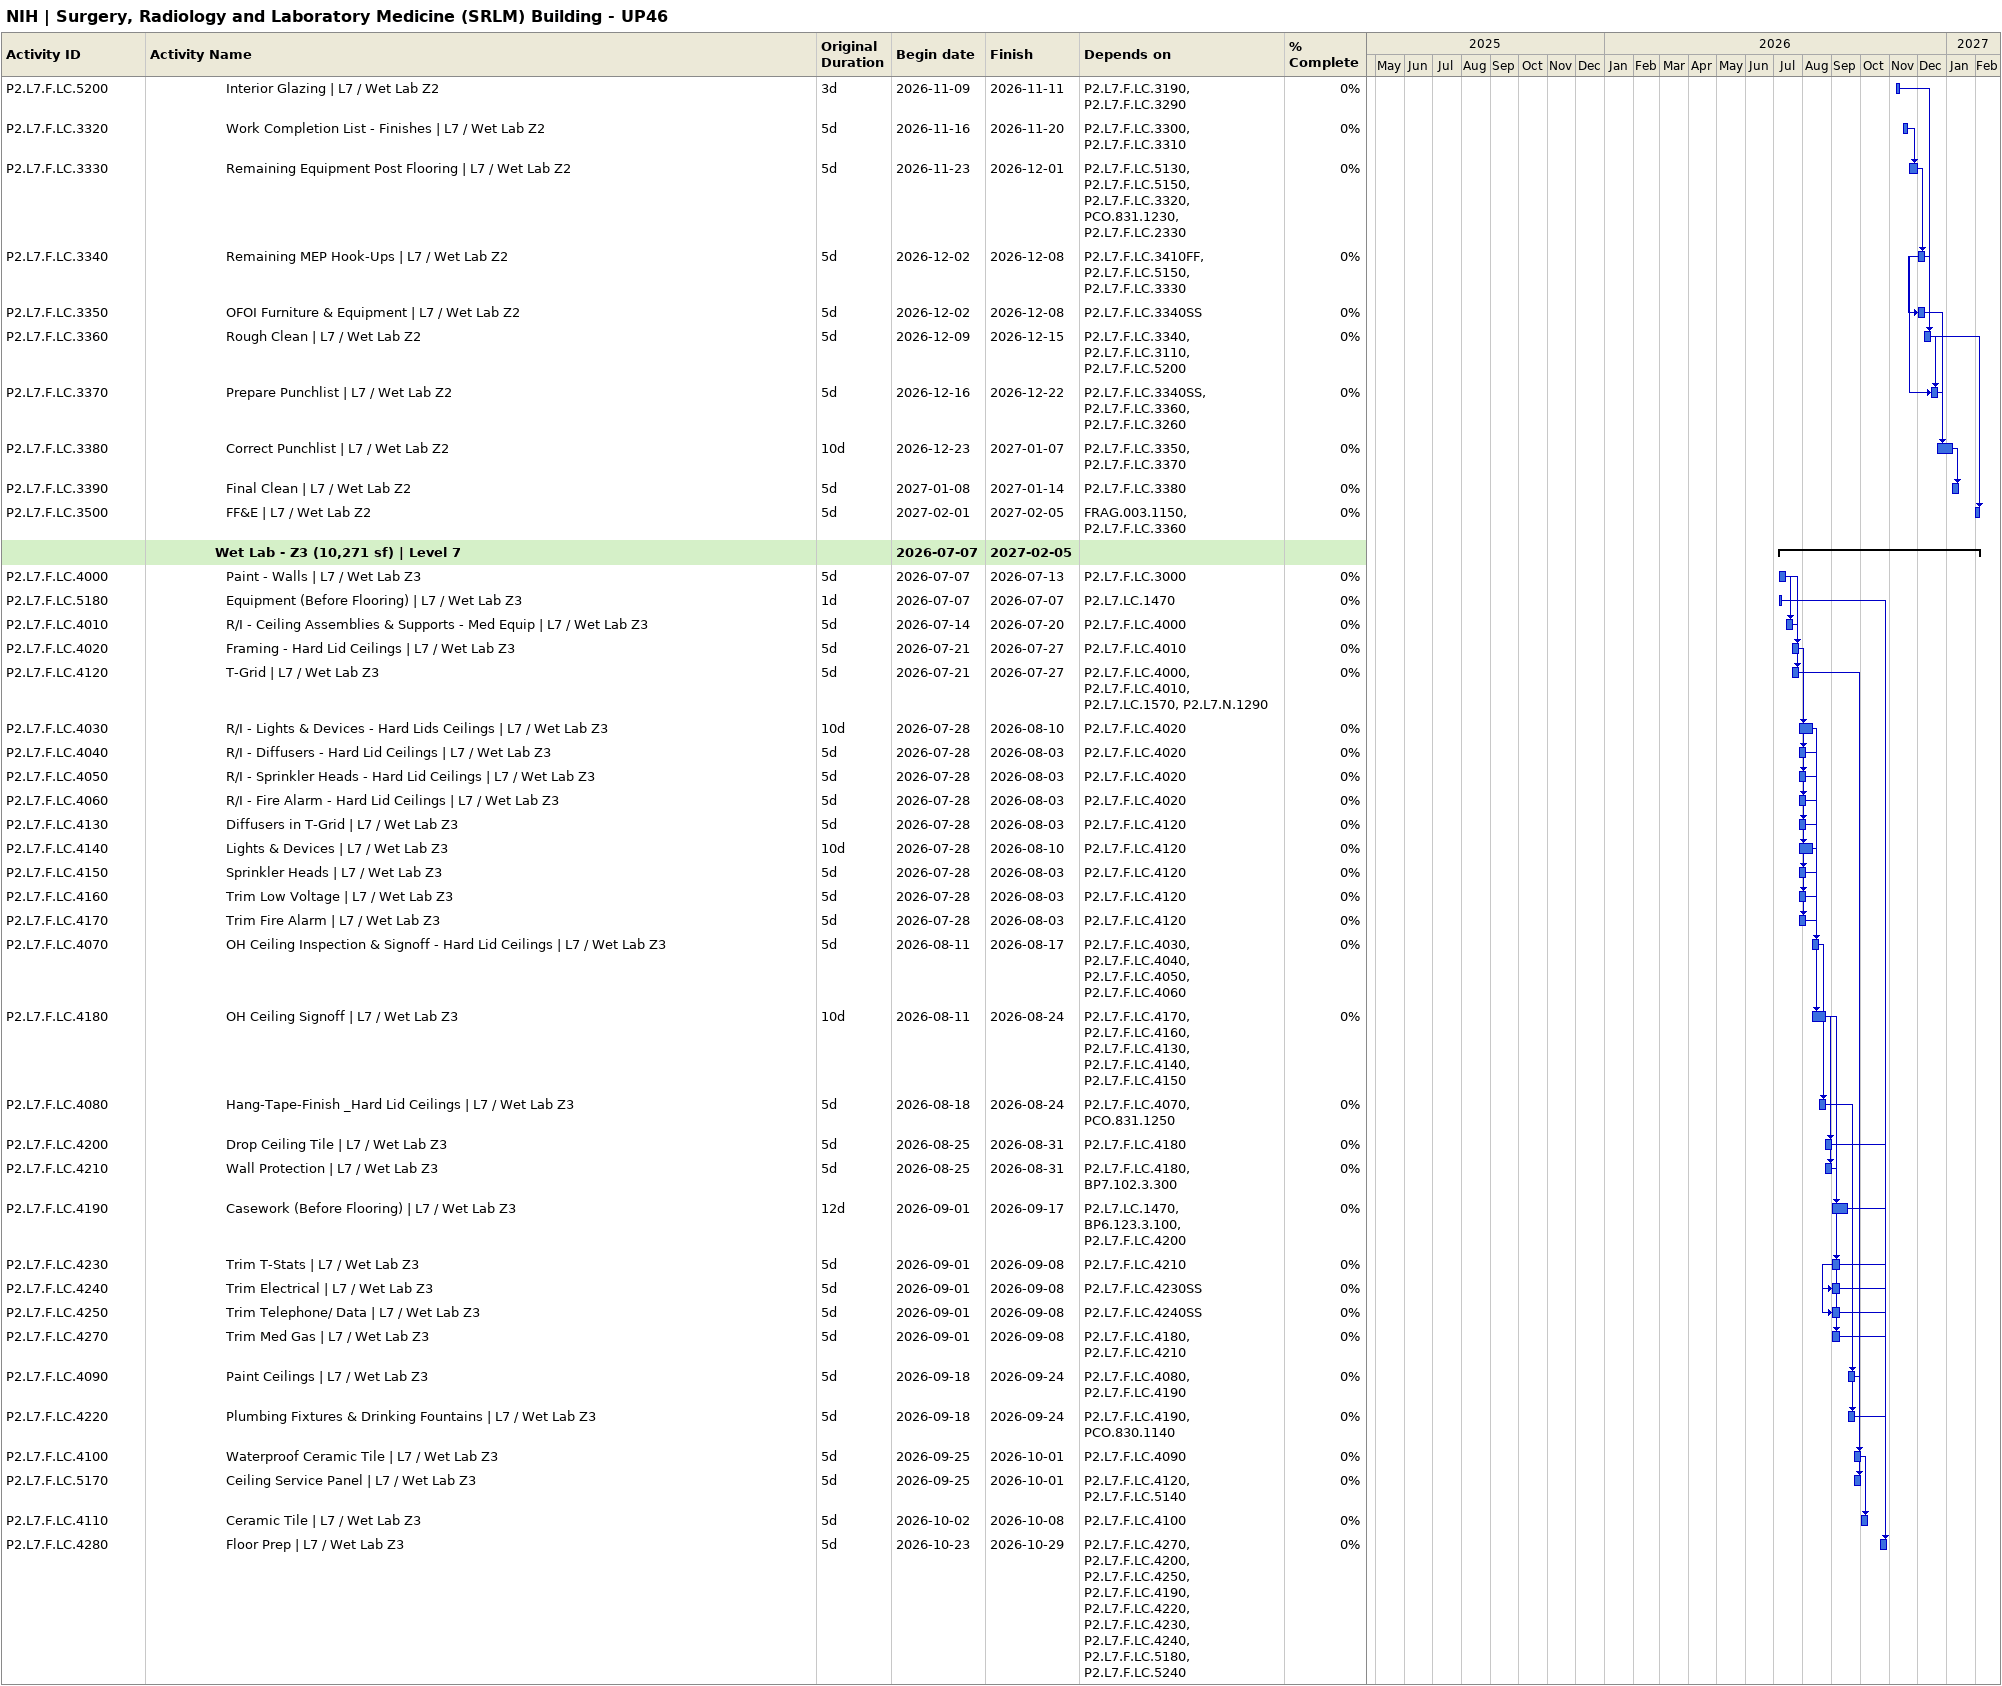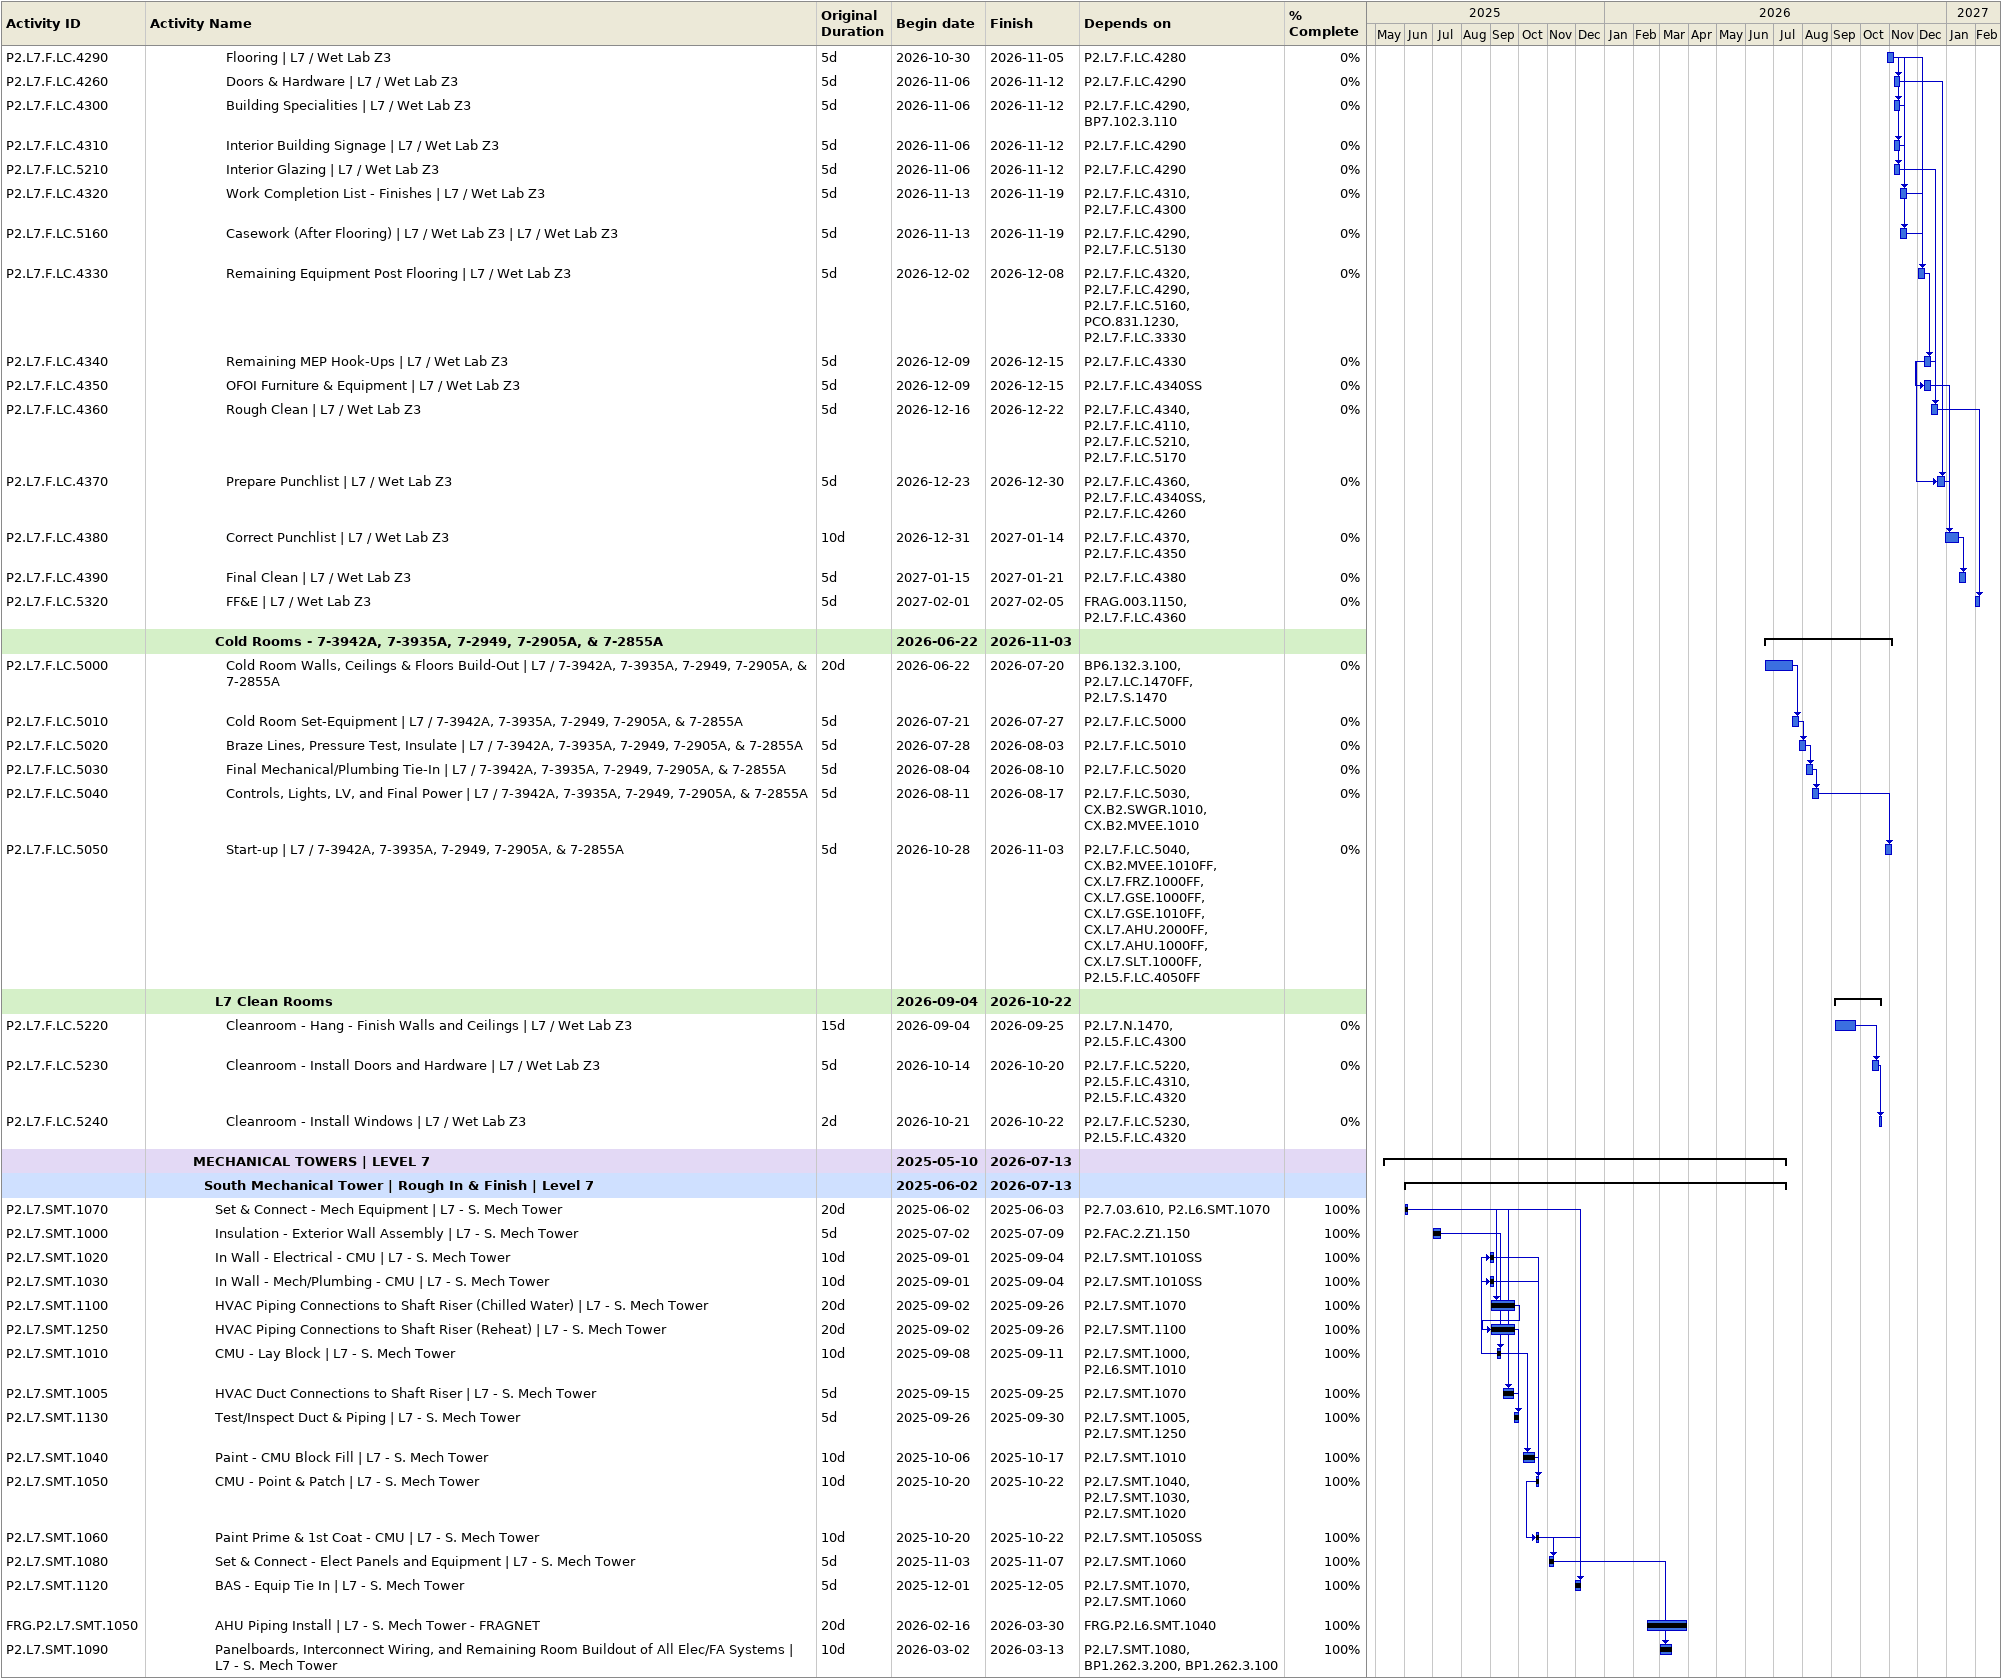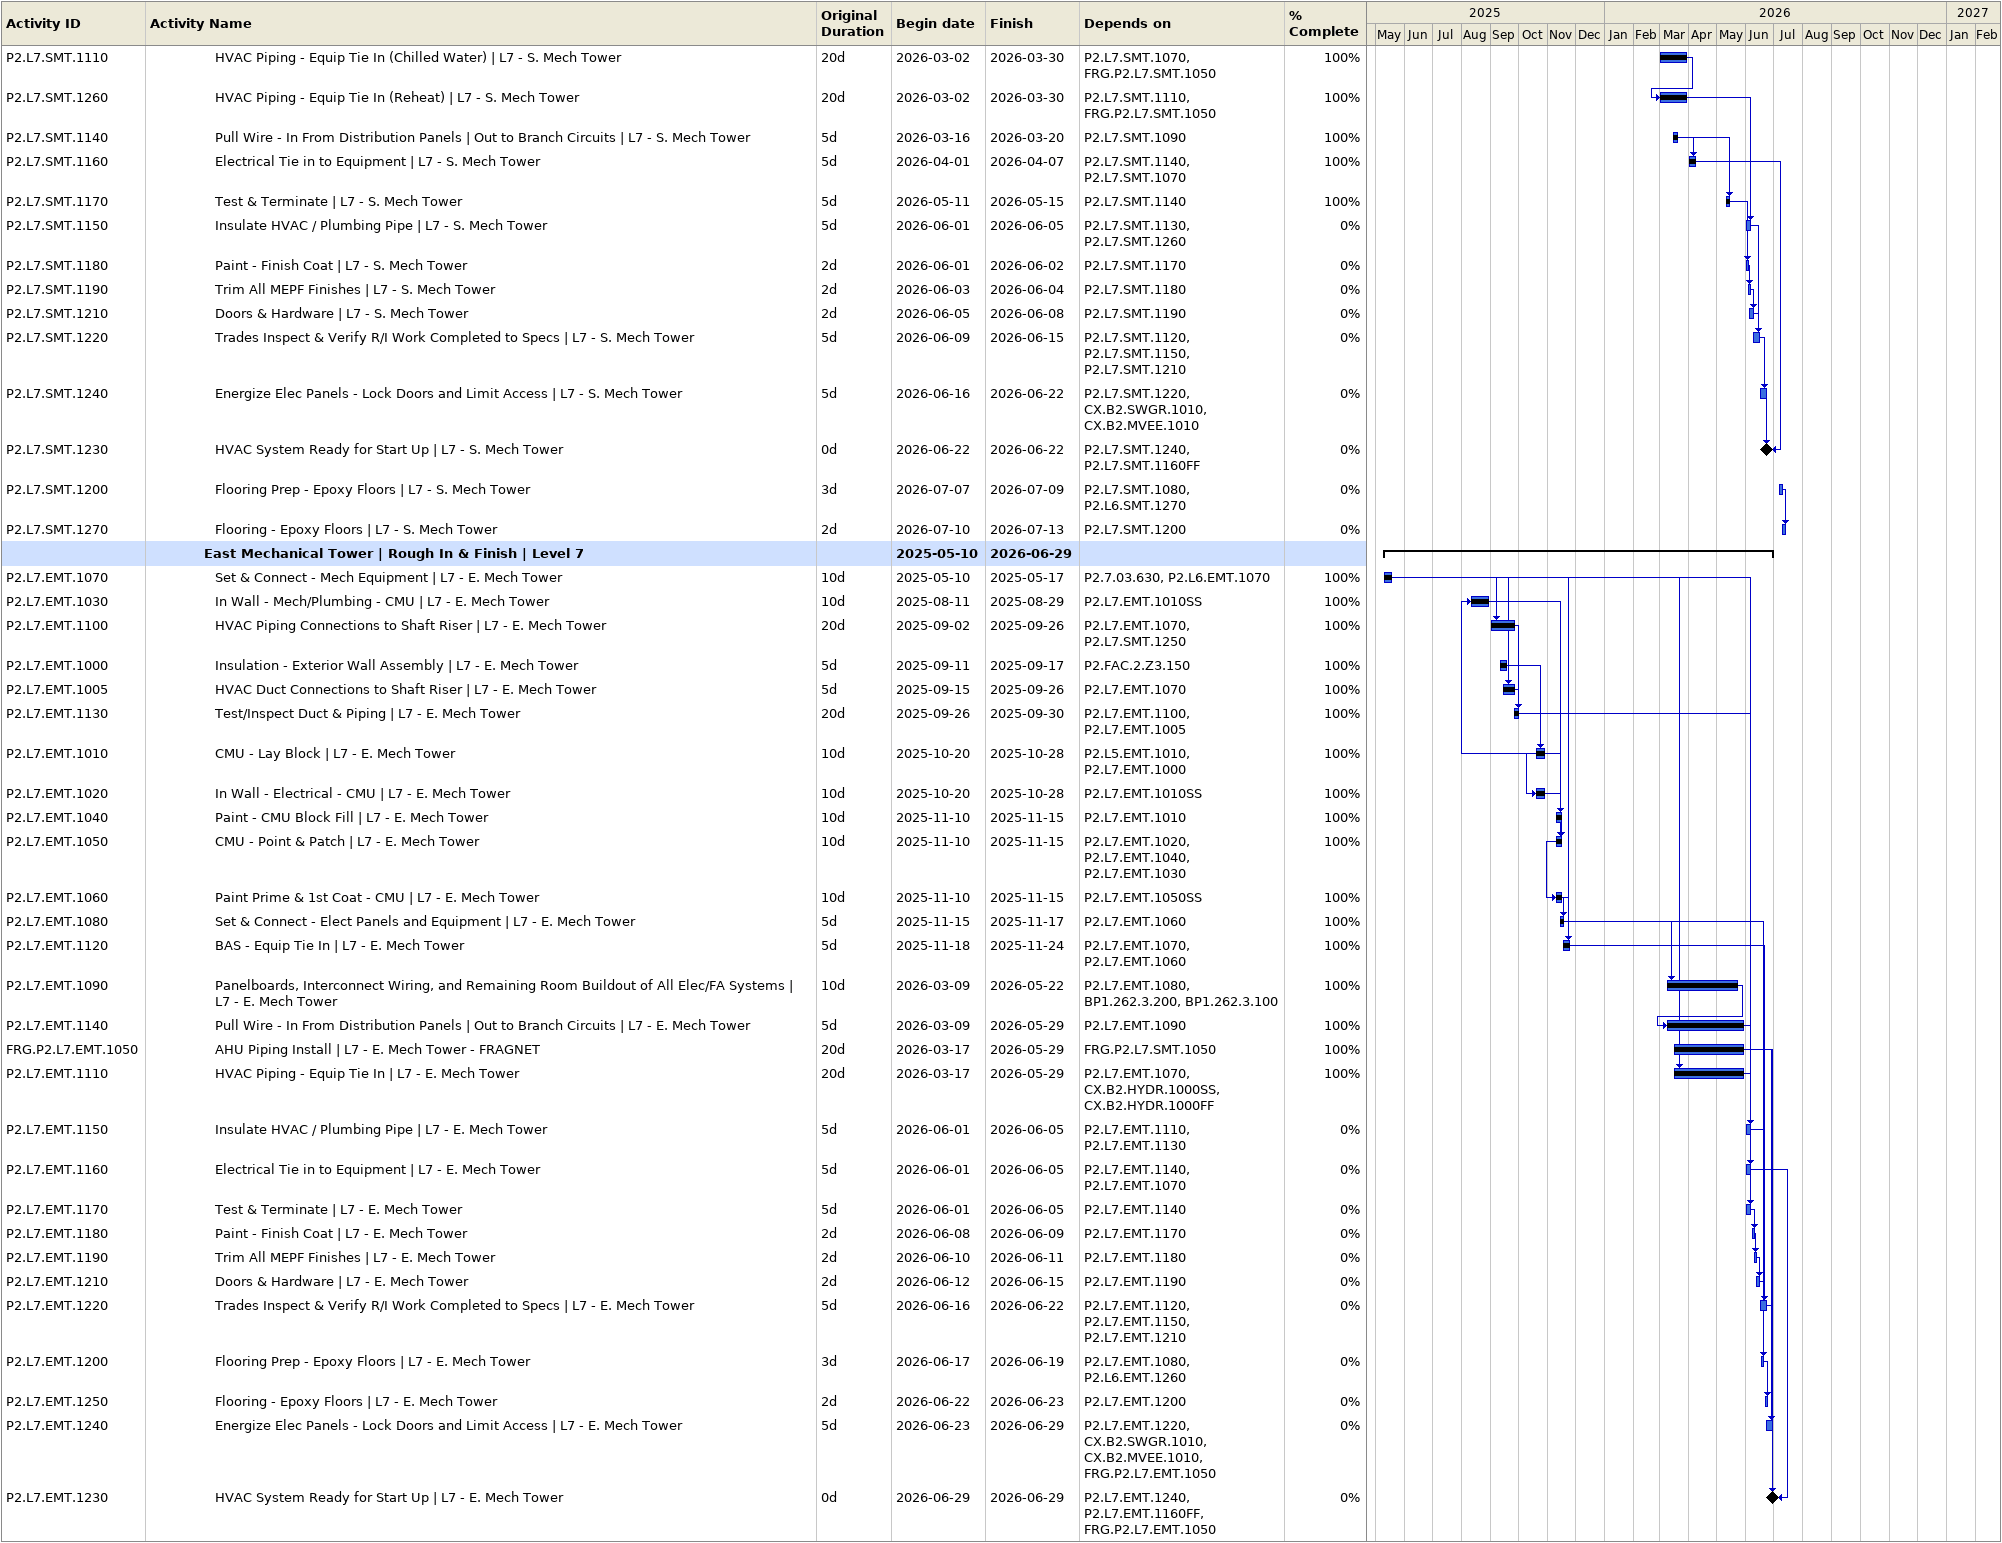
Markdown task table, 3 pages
NIH | Surgery, Radiology and Laboratory Medicine (SRLM) Building - UP46

| ID | Level | Task | Original duration | Start | Finish | Predecessors | % complete |
|---|---|---|---|---|---|---|---|
| P2.L7.F.LC.5200 | 8 | Interior Glazing \| L7 / Wet Lab Z2 | 3d | 2026-11-09 | 2026-11-11 | P2.L7.F.LC.3190, P2.L7.F.LC.3290 | 0 |
| P2.L7.F.LC.3320 | 8 | Work Completion List - Finishes \| L7 / Wet Lab Z2 | 5d | 2026-11-16 | 2026-11-20 | P2.L7.F.LC.3300, P2.L7.F.LC.3310 | 0 |
| P2.L7.F.LC.3330 | 8 | Remaining Equipment Post Flooring \| L7 / Wet Lab Z2 | 5d | 2026-11-23 | 2026-12-01 | P2.L7.F.LC.5130, P2.L7.F.LC.5150, P2.L7.F.LC.3320, PCO.831.1230, P2.L7.F.LC.2330 | 0 |
| P2.L7.F.LC.3340 | 8 | Remaining MEP Hook-Ups \| L7 / Wet Lab Z2 | 5d | 2026-12-02 | 2026-12-08 | P2.L7.F.LC.3410FF, P2.L7.F.LC.5150, P2.L7.F.LC.3330 | 0 |
| P2.L7.F.LC.3350 | 8 | OFOI Furniture & Equipment \| L7 / Wet Lab Z2 | 5d | 2026-12-02 | 2026-12-08 | P2.L7.F.LC.3340SS | 0 |
| P2.L7.F.LC.3360 | 8 | Rough Clean \| L7 / Wet Lab Z2 | 5d | 2026-12-09 | 2026-12-15 | P2.L7.F.LC.3340, P2.L7.F.LC.3110, P2.L7.F.LC.5200 | 0 |
| P2.L7.F.LC.3370 | 8 | Prepare Punchlist \| L7 / Wet Lab Z2 | 5d | 2026-12-16 | 2026-12-22 | P2.L7.F.LC.3340SS, P2.L7.F.LC.3360, P2.L7.F.LC.3260 | 0 |
| P2.L7.F.LC.3380 | 8 | Correct Punchlist \| L7 / Wet Lab Z2 | 10d | 2026-12-23 | 2027-01-07 | P2.L7.F.LC.3350, P2.L7.F.LC.3370 | 0 |
| P2.L7.F.LC.3390 | 8 | Final Clean \| L7 / Wet Lab Z2 | 5d | 2027-01-08 | 2027-01-14 | P2.L7.F.LC.3380 | 0 |
| P2.L7.F.LC.3500 | 8 | FF&E \| L7 / Wet Lab Z2 | 5d | 2027-02-01 | 2027-02-05 | FRAG.003.1150, P2.L7.F.LC.3360 | 0 |
|  | 7 | **Wet Lab - Z3 (10,271 sf) \| Level 7** |  | 2026-07-07 | 2027-02-05 |  |  |
| P2.L7.F.LC.4000 | 8 | Paint - Walls \| L7 / Wet Lab Z3 | 5d | 2026-07-07 | 2026-07-13 | P2.L7.F.LC.3000 | 0 |
| P2.L7.F.LC.5180 | 8 | Equipment (Before Flooring) \| L7 / Wet Lab Z3 | 1d | 2026-07-07 | 2026-07-07 | P2.L7.LC.1470 | 0 |
| P2.L7.F.LC.4010 | 8 | R/I - Ceiling Assemblies & Supports - Med Equip \| L7 / Wet Lab Z3 | 5d | 2026-07-14 | 2026-07-20 | P2.L7.F.LC.4000 | 0 |
| P2.L7.F.LC.4020 | 8 | Framing - Hard Lid Ceilings \| L7 / Wet Lab Z3 | 5d | 2026-07-21 | 2026-07-27 | P2.L7.F.LC.4010 | 0 |
| P2.L7.F.LC.4120 | 8 | T-Grid \| L7 / Wet Lab Z3 | 5d | 2026-07-21 | 2026-07-27 | P2.L7.F.LC.4000, P2.L7.F.LC.4010, P2.L7.LC.1570, P2.L7.N.1290 | 0 |
| P2.L7.F.LC.4030 | 8 | R/I - Lights & Devices - Hard Lids Ceilings \| L7 / Wet Lab Z3 | 10d | 2026-07-28 | 2026-08-10 | P2.L7.F.LC.4020 | 0 |
| P2.L7.F.LC.4040 | 8 | R/I - Diffusers - Hard Lid Ceilings \| L7 / Wet Lab Z3 | 5d | 2026-07-28 | 2026-08-03 | P2.L7.F.LC.4020 | 0 |
| P2.L7.F.LC.4050 | 8 | R/I - Sprinkler Heads - Hard Lid Ceilings \| L7 / Wet Lab Z3 | 5d | 2026-07-28 | 2026-08-03 | P2.L7.F.LC.4020 | 0 |
| P2.L7.F.LC.4060 | 8 | R/I - Fire Alarm - Hard Lid Ceilings \| L7 / Wet Lab Z3 | 5d | 2026-07-28 | 2026-08-03 | P2.L7.F.LC.4020 | 0 |
| P2.L7.F.LC.4130 | 8 | Diffusers in T-Grid \| L7 / Wet Lab Z3 | 5d | 2026-07-28 | 2026-08-03 | P2.L7.F.LC.4120 | 0 |
| P2.L7.F.LC.4140 | 8 | Lights & Devices \| L7 / Wet Lab Z3 | 10d | 2026-07-28 | 2026-08-10 | P2.L7.F.LC.4120 | 0 |
| P2.L7.F.LC.4150 | 8 | Sprinkler Heads \| L7 / Wet Lab Z3 | 5d | 2026-07-28 | 2026-08-03 | P2.L7.F.LC.4120 | 0 |
| P2.L7.F.LC.4160 | 8 | Trim Low Voltage \| L7 / Wet Lab Z3 | 5d | 2026-07-28 | 2026-08-03 | P2.L7.F.LC.4120 | 0 |
| P2.L7.F.LC.4170 | 8 | Trim Fire Alarm \| L7 / Wet Lab Z3 | 5d | 2026-07-28 | 2026-08-03 | P2.L7.F.LC.4120 | 0 |
| P2.L7.F.LC.4070 | 8 | OH Ceiling Inspection & Signoff - Hard Lid Ceilings \| L7 / Wet Lab Z3 | 5d | 2026-08-11 | 2026-08-17 | P2.L7.F.LC.4030, P2.L7.F.LC.4040, P2.L7.F.LC.4050, P2.L7.F.LC.4060 | 0 |
| P2.L7.F.LC.4180 | 8 | OH Ceiling Signoff \| L7 / Wet Lab Z3 | 10d | 2026-08-11 | 2026-08-24 | P2.L7.F.LC.4170, P2.L7.F.LC.4160, P2.L7.F.LC.4130, P2.L7.F.LC.4140, P2.L7.F.LC.4150 | 0 |
| P2.L7.F.LC.4080 | 8 | Hang-Tape-Finish _Hard Lid Ceilings \| L7 / Wet Lab Z3 | 5d | 2026-08-18 | 2026-08-24 | P2.L7.F.LC.4070, PCO.831.1250 | 0 |
| P2.L7.F.LC.4200 | 8 | Drop Ceiling Tile \| L7 / Wet Lab Z3 | 5d | 2026-08-25 | 2026-08-31 | P2.L7.F.LC.4180 | 0 |
| P2.L7.F.LC.4210 | 8 | Wall Protection \| L7 / Wet Lab Z3 | 5d | 2026-08-25 | 2026-08-31 | P2.L7.F.LC.4180, BP7.102.3.300 | 0 |
| P2.L7.F.LC.4190 | 8 | Casework (Before Flooring) \| L7 / Wet Lab Z3 | 12d | 2026-09-01 | 2026-09-17 | P2.L7.LC.1470, BP6.123.3.100, P2.L7.F.LC.4200 | 0 |
| P2.L7.F.LC.4230 | 8 | Trim T-Stats \| L7 / Wet Lab Z3 | 5d | 2026-09-01 | 2026-09-08 | P2.L7.F.LC.4210 | 0 |
| P2.L7.F.LC.4240 | 8 | Trim Electrical \| L7 / Wet Lab Z3 | 5d | 2026-09-01 | 2026-09-08 | P2.L7.F.LC.4230SS | 0 |
| P2.L7.F.LC.4250 | 8 | Trim Telephone/ Data \| L7 / Wet Lab Z3 | 5d | 2026-09-01 | 2026-09-08 | P2.L7.F.LC.4240SS | 0 |
| P2.L7.F.LC.4270 | 8 | Trim Med Gas \| L7 / Wet Lab Z3 | 5d | 2026-09-01 | 2026-09-08 | P2.L7.F.LC.4180, P2.L7.F.LC.4210 | 0 |
| P2.L7.F.LC.4090 | 8 | Paint Ceilings \| L7 / Wet Lab Z3 | 5d | 2026-09-18 | 2026-09-24 | P2.L7.F.LC.4080, P2.L7.F.LC.4190 | 0 |
| P2.L7.F.LC.4220 | 8 | Plumbing Fixtures & Drinking Fountains \| L7 / Wet Lab Z3 | 5d | 2026-09-18 | 2026-09-24 | P2.L7.F.LC.4190, PCO.830.1140 | 0 |
| P2.L7.F.LC.4100 | 8 | Waterproof Ceramic Tile \| L7 / Wet Lab Z3 | 5d | 2026-09-25 | 2026-10-01 | P2.L7.F.LC.4090 | 0 |
| P2.L7.F.LC.5170 | 8 | Ceiling Service Panel \| L7 / Wet Lab Z3 | 5d | 2026-09-25 | 2026-10-01 | P2.L7.F.LC.4120, P2.L7.F.LC.5140 | 0 |
| P2.L7.F.LC.4110 | 8 | Ceramic Tile \| L7 / Wet Lab Z3 | 5d | 2026-10-02 | 2026-10-08 | P2.L7.F.LC.4100 | 0 |
| P2.L7.F.LC.4280 | 8 | Floor Prep \| L7 / Wet Lab Z3 | 5d | 2026-10-23 | 2026-10-29 | P2.L7.F.LC.4270, P2.L7.F.LC.4200, P2.L7.F.LC.4250, P2.L7.F.LC.4190, P2.L7.F.LC.4220, P2.L7.F.LC.4230, P2.L7.F.LC.4240, P2.L7.F.LC.5180, P2.L7.F.LC.5240 | 0 |
| P2.L7.F.LC.4290 | 8 | Flooring \| L7 / Wet Lab Z3 | 5d | 2026-10-30 | 2026-11-05 | P2.L7.F.LC.4280 | 0 |
| P2.L7.F.LC.4260 | 8 | Doors & Hardware \| L7 / Wet Lab Z3 | 5d | 2026-11-06 | 2026-11-12 | P2.L7.F.LC.4290 | 0 |
| P2.L7.F.LC.4300 | 8 | Building Specialities \| L7 / Wet Lab Z3 | 5d | 2026-11-06 | 2026-11-12 | P2.L7.F.LC.4290, BP7.102.3.110 | 0 |
| P2.L7.F.LC.4310 | 8 | Interior Building Signage \| L7 / Wet Lab Z3 | 5d | 2026-11-06 | 2026-11-12 | P2.L7.F.LC.4290 | 0 |
| P2.L7.F.LC.5210 | 8 | Interior Glazing \| L7 / Wet Lab Z3 | 5d | 2026-11-06 | 2026-11-12 | P2.L7.F.LC.4290 | 0 |
| P2.L7.F.LC.4320 | 8 | Work Completion List - Finishes \| L7 / Wet Lab Z3 | 5d | 2026-11-13 | 2026-11-19 | P2.L7.F.LC.4310, P2.L7.F.LC.4300 | 0 |
| P2.L7.F.LC.5160 | 8 | Casework (After Flooring) \| L7 / Wet Lab Z3 \| L7 / Wet Lab Z3 | 5d | 2026-11-13 | 2026-11-19 | P2.L7.F.LC.4290, P2.L7.F.LC.5130 | 0 |
| P2.L7.F.LC.4330 | 8 | Remaining Equipment Post Flooring \| L7 / Wet Lab Z3 | 5d | 2026-12-02 | 2026-12-08 | P2.L7.F.LC.4320, P2.L7.F.LC.4290, P2.L7.F.LC.5160, PCO.831.1230, P2.L7.F.LC.3330 | 0 |
| P2.L7.F.LC.4340 | 8 | Remaining MEP Hook-Ups \| L7 / Wet Lab Z3 | 5d | 2026-12-09 | 2026-12-15 | P2.L7.F.LC.4330 | 0 |
| P2.L7.F.LC.4350 | 8 | OFOI Furniture & Equipment \| L7 / Wet Lab Z3 | 5d | 2026-12-09 | 2026-12-15 | P2.L7.F.LC.4340SS | 0 |
| P2.L7.F.LC.4360 | 8 | Rough Clean \| L7 / Wet Lab Z3 | 5d | 2026-12-16 | 2026-12-22 | P2.L7.F.LC.4340, P2.L7.F.LC.4110, P2.L7.F.LC.5210, P2.L7.F.LC.5170 | 0 |
| P2.L7.F.LC.4370 | 8 | Prepare Punchlist \| L7 / Wet Lab Z3 | 5d | 2026-12-23 | 2026-12-30 | P2.L7.F.LC.4360, P2.L7.F.LC.4340SS, P2.L7.F.LC.4260 | 0 |
| P2.L7.F.LC.4380 | 8 | Correct Punchlist \| L7 / Wet Lab Z3 | 10d | 2026-12-31 | 2027-01-14 | P2.L7.F.LC.4370, P2.L7.F.LC.4350 | 0 |
| P2.L7.F.LC.4390 | 8 | Final Clean \| L7 / Wet Lab Z3 | 5d | 2027-01-15 | 2027-01-21 | P2.L7.F.LC.4380 | 0 |
| P2.L7.F.LC.5320 | 8 | FF&E \| L7 / Wet Lab Z3 | 5d | 2027-02-01 | 2027-02-05 | FRAG.003.1150, P2.L7.F.LC.4360 | 0 |
|  | 7 | **Cold Rooms - 7-3942A, 7-3935A, 7-2949, 7-2905A, & 7-2855A** |  | 2026-06-22 | 2026-11-03 |  |  |
| P2.L7.F.LC.5000 | 8 | Cold Room Walls, Ceilings & Floors Build-Out \| L7 / 7-3942A, 7-3935A, 7-2949, 7-2905A, & 7-2855A | 20d | 2026-06-22 | 2026-07-20 | BP6.132.3.100, P2.L7.LC.1470FF, P2.L7.S.1470 | 0 |
| P2.L7.F.LC.5010 | 8 | Cold Room Set-Equipment \| L7 / 7-3942A, 7-3935A, 7-2949, 7-2905A, & 7-2855A | 5d | 2026-07-21 | 2026-07-27 | P2.L7.F.LC.5000 | 0 |
| P2.L7.F.LC.5020 | 8 | Braze Lines, Pressure Test, Insulate \| L7 / 7-3942A, 7-3935A, 7-2949, 7-2905A, & 7-2855A | 5d | 2026-07-28 | 2026-08-03 | P2.L7.F.LC.5010 | 0 |
| P2.L7.F.LC.5030 | 8 | Final Mechanical/Plumbing Tie-In \| L7 / 7-3942A, 7-3935A, 7-2949, 7-2905A, & 7-2855A | 5d | 2026-08-04 | 2026-08-10 | P2.L7.F.LC.5020 | 0 |
| P2.L7.F.LC.5040 | 8 | Controls, Lights, LV, and Final Power \| L7 / 7-3942A, 7-3935A, 7-2949, 7-2905A, & 7-2855A | 5d | 2026-08-11 | 2026-08-17 | P2.L7.F.LC.5030, CX.B2.SWGR.1010, CX.B2.MVEE.1010 | 0 |
| P2.L7.F.LC.5050 | 8 | Start-up \| L7 / 7-3942A, 7-3935A, 7-2949, 7-2905A, & 7-2855A | 5d | 2026-10-28 | 2026-11-03 | P2.L7.F.LC.5040, CX.B2.MVEE.1010FF, CX.L7.FRZ.1000FF, CX.L7.GSE.1000FF, CX.L7.GSE.1010FF, CX.L7.AHU.2000FF, CX.L7.AHU.1000FF, CX.L7.SLT.1000FF, P2.L5.F.LC.4050FF | 0 |
|  | 7 | **L7 Clean Rooms** |  | 2026-09-04 | 2026-10-22 |  |  |
| P2.L7.F.LC.5220 | 8 | Cleanroom - Hang - Finish Walls and Ceilings \| L7 / Wet Lab Z3 | 15d | 2026-09-04 | 2026-09-25 | P2.L7.N.1470, P2.L5.F.LC.4300 | 0 |
| P2.L7.F.LC.5230 | 8 | Cleanroom - Install Doors and Hardware \| L7 / Wet Lab Z3 | 5d | 2026-10-14 | 2026-10-20 | P2.L7.F.LC.5220, P2.L5.F.LC.4310, P2.L5.F.LC.4320 | 0 |
| P2.L7.F.LC.5240 | 8 | Cleanroom - Install Windows \| L7 / Wet Lab Z3 | 2d | 2026-10-21 | 2026-10-22 | P2.L7.F.LC.5230, P2.L5.F.LC.4320 | 0 |
|  | 5 | **MECHANICAL TOWERS \| LEVEL 7** |  | 2025-05-10 | 2026-07-13 |  |  |
|  | 6 | **South Mechanical Tower \| Rough In & Finish \| Level 7** |  | 2025-06-02 | 2026-07-13 |  |  |
| P2.L7.SMT.1070 | 7 | Set & Connect - Mech Equipment \| L7 - S. Mech Tower | 20d | 2025-06-02 | 2025-06-03 | P2.7.03.610, P2.L6.SMT.1070 | 100 |
| P2.L7.SMT.1000 | 7 | Insulation - Exterior Wall Assembly \| L7 - S. Mech Tower | 5d | 2025-07-02 | 2025-07-09 | P2.FAC.2.Z1.150 | 100 |
| P2.L7.SMT.1020 | 7 | In Wall - Electrical - CMU \| L7 - S. Mech Tower | 10d | 2025-09-01 | 2025-09-04 | P2.L7.SMT.1010SS | 100 |
| P2.L7.SMT.1030 | 7 | In Wall - Mech/Plumbing - CMU \| L7 - S. Mech Tower | 10d | 2025-09-01 | 2025-09-04 | P2.L7.SMT.1010SS | 100 |
| P2.L7.SMT.1100 | 7 | HVAC Piping Connections to Shaft Riser (Chilled Water) \| L7 - S. Mech Tower | 20d | 2025-09-02 | 2025-09-26 | P2.L7.SMT.1070 | 100 |
| P2.L7.SMT.1250 | 7 | HVAC Piping Connections to Shaft Riser (Reheat) \| L7 - S. Mech Tower | 20d | 2025-09-02 | 2025-09-26 | P2.L7.SMT.1100 | 100 |
| P2.L7.SMT.1010 | 7 | CMU - Lay Block \| L7 - S. Mech Tower | 10d | 2025-09-08 | 2025-09-11 | P2.L7.SMT.1000, P2.L6.SMT.1010 | 100 |
| P2.L7.SMT.1005 | 7 | HVAC Duct Connections to Shaft Riser \| L7 - S. Mech Tower | 5d | 2025-09-15 | 2025-09-25 | P2.L7.SMT.1070 | 100 |
| P2.L7.SMT.1130 | 7 | Test/Inspect Duct & Piping \| L7 - S. Mech Tower | 5d | 2025-09-26 | 2025-09-30 | P2.L7.SMT.1005, P2.L7.SMT.1250 | 100 |
| P2.L7.SMT.1040 | 7 | Paint - CMU Block Fill \| L7 - S. Mech Tower | 10d | 2025-10-06 | 2025-10-17 | P2.L7.SMT.1010 | 100 |
| P2.L7.SMT.1050 | 7 | CMU - Point & Patch \| L7 - S. Mech Tower | 10d | 2025-10-20 | 2025-10-22 | P2.L7.SMT.1040, P2.L7.SMT.1030, P2.L7.SMT.1020 | 100 |
| P2.L7.SMT.1060 | 7 | Paint Prime & 1st Coat - CMU \| L7 - S. Mech Tower | 10d | 2025-10-20 | 2025-10-22 | P2.L7.SMT.1050SS | 100 |
| P2.L7.SMT.1080 | 7 | Set & Connect - Elect Panels and Equipment \| L7 - S. Mech Tower | 5d | 2025-11-03 | 2025-11-07 | P2.L7.SMT.1060 | 100 |
| P2.L7.SMT.1120 | 7 | BAS - Equip Tie In \| L7 - S. Mech Tower | 5d | 2025-12-01 | 2025-12-05 | P2.L7.SMT.1070, P2.L7.SMT.1060 | 100 |
| FRG.P2.L7.SMT.1050 | 7 | AHU Piping Install \| L7 - S. Mech Tower - FRAGNET | 20d | 2026-02-16 | 2026-03-30 | FRG.P2.L6.SMT.1040 | 100 |
| P2.L7.SMT.1090 | 7 | Panelboards, Interconnect Wiring, and Remaining Room Buildout of All Elec/FA Systems \| L7 - S. Mech Tower | 10d | 2026-03-02 | 2026-03-13 | P2.L7.SMT.1080, BP1.262.3.200, BP1.262.3.100 | 100 |
| P2.L7.SMT.1110 | 7 | HVAC Piping - Equip Tie In (Chilled Water) \| L7 - S. Mech Tower | 20d | 2026-03-02 | 2026-03-30 | P2.L7.SMT.1070, FRG.P2.L7.SMT.1050 | 100 |
| P2.L7.SMT.1260 | 7 | HVAC Piping - Equip Tie In (Reheat) \| L7 - S. Mech Tower | 20d | 2026-03-02 | 2026-03-30 | P2.L7.SMT.1110, FRG.P2.L7.SMT.1050 | 100 |
| P2.L7.SMT.1140 | 7 | Pull Wire - In From Distribution Panels \| Out to Branch Circuits \| L7 - S. Mech Tower | 5d | 2026-03-16 | 2026-03-20 | P2.L7.SMT.1090 | 100 |
| P2.L7.SMT.1160 | 7 | Electrical Tie in to Equipment \| L7 - S. Mech Tower | 5d | 2026-04-01 | 2026-04-07 | P2.L7.SMT.1140, P2.L7.SMT.1070 | 100 |
| P2.L7.SMT.1170 | 7 | Test & Terminate \| L7 - S. Mech Tower | 5d | 2026-05-11 | 2026-05-15 | P2.L7.SMT.1140 | 100 |
| P2.L7.SMT.1150 | 7 | Insulate HVAC / Plumbing Pipe \| L7 - S. Mech Tower | 5d | 2026-06-01 | 2026-06-05 | P2.L7.SMT.1130, P2.L7.SMT.1260 | 0 |
| P2.L7.SMT.1180 | 7 | Paint - Finish Coat \| L7 - S. Mech Tower | 2d | 2026-06-01 | 2026-06-02 | P2.L7.SMT.1170 | 0 |
| P2.L7.SMT.1190 | 7 | Trim All MEPF Finishes \| L7 - S. Mech Tower | 2d | 2026-06-03 | 2026-06-04 | P2.L7.SMT.1180 | 0 |
| P2.L7.SMT.1210 | 7 | Doors & Hardware \| L7 - S. Mech Tower | 2d | 2026-06-05 | 2026-06-08 | P2.L7.SMT.1190 | 0 |
| P2.L7.SMT.1220 | 7 | Trades Inspect & Verify R/I Work Completed to Specs \| L7 - S. Mech Tower | 5d | 2026-06-09 | 2026-06-15 | P2.L7.SMT.1120, P2.L7.SMT.1150, P2.L7.SMT.1210 | 0 |
| P2.L7.SMT.1240 | 7 | Energize Elec Panels - Lock Doors and Limit Access \| L7 - S. Mech Tower | 5d | 2026-06-16 | 2026-06-22 | P2.L7.SMT.1220, CX.B2.SWGR.1010, CX.B2.MVEE.1010 | 0 |
| P2.L7.SMT.1230 | 7 | HVAC System Ready for Start Up \| L7 - S. Mech Tower | 0d | 2026-06-22 | 2026-06-22 | P2.L7.SMT.1240, P2.L7.SMT.1160FF | 0 |
| P2.L7.SMT.1200 | 7 | Flooring Prep - Epoxy Floors \| L7 - S. Mech Tower | 3d | 2026-07-07 | 2026-07-09 | P2.L7.SMT.1080, P2.L6.SMT.1270 | 0 |
| P2.L7.SMT.1270 | 7 | Flooring - Epoxy Floors \| L7 - S. Mech Tower | 2d | 2026-07-10 | 2026-07-13 | P2.L7.SMT.1200 | 0 |
|  | 6 | **East Mechanical Tower \| Rough In & Finish \| Level 7** |  | 2025-05-10 | 2026-06-29 |  |  |
| P2.L7.EMT.1070 | 7 | Set & Connect - Mech Equipment \| L7 - E. Mech Tower | 10d | 2025-05-10 | 2025-05-17 | P2.7.03.630, P2.L6.EMT.1070 | 100 |
| P2.L7.EMT.1030 | 7 | In Wall - Mech/Plumbing - CMU \| L7 - E. Mech Tower | 10d | 2025-08-11 | 2025-08-29 | P2.L7.EMT.1010SS | 100 |
| P2.L7.EMT.1100 | 7 | HVAC Piping Connections to Shaft Riser \| L7 - E. Mech Tower | 20d | 2025-09-02 | 2025-09-26 | P2.L7.EMT.1070, P2.L7.SMT.1250 | 100 |
| P2.L7.EMT.1000 | 7 | Insulation - Exterior Wall Assembly \| L7 - E. Mech Tower | 5d | 2025-09-11 | 2025-09-17 | P2.FAC.2.Z3.150 | 100 |
| P2.L7.EMT.1005 | 7 | HVAC Duct Connections to Shaft Riser \| L7 - E. Mech Tower | 5d | 2025-09-15 | 2025-09-26 | P2.L7.EMT.1070 | 100 |
| P2.L7.EMT.1130 | 7 | Test/Inspect Duct & Piping \| L7 - E. Mech Tower | 20d | 2025-09-26 | 2025-09-30 | P2.L7.EMT.1100, P2.L7.EMT.1005 | 100 |
| P2.L7.EMT.1010 | 7 | CMU - Lay Block \| L7 - E. Mech Tower | 10d | 2025-10-20 | 2025-10-28 | P2.L5.EMT.1010, P2.L7.EMT.1000 | 100 |
| P2.L7.EMT.1020 | 7 | In Wall - Electrical - CMU \| L7 - E. Mech Tower | 10d | 2025-10-20 | 2025-10-28 | P2.L7.EMT.1010SS | 100 |
| P2.L7.EMT.1040 | 7 | Paint - CMU Block Fill \| L7 - E. Mech Tower | 10d | 2025-11-10 | 2025-11-15 | P2.L7.EMT.1010 | 100 |
| P2.L7.EMT.1050 | 7 | CMU - Point & Patch \| L7 - E. Mech Tower | 10d | 2025-11-10 | 2025-11-15 | P2.L7.EMT.1020, P2.L7.EMT.1040, P2.L7.EMT.1030 | 100 |
| P2.L7.EMT.1060 | 7 | Paint Prime & 1st Coat - CMU \| L7 - E. Mech Tower | 10d | 2025-11-10 | 2025-11-15 | P2.L7.EMT.1050SS | 100 |
| P2.L7.EMT.1080 | 7 | Set & Connect - Elect Panels and Equipment \| L7 - E. Mech Tower | 5d | 2025-11-15 | 2025-11-17 | P2.L7.EMT.1060 | 100 |
| P2.L7.EMT.1120 | 7 | BAS - Equip Tie In \| L7 - E. Mech Tower | 5d | 2025-11-18 | 2025-11-24 | P2.L7.EMT.1070, P2.L7.EMT.1060 | 100 |
| P2.L7.EMT.1090 | 7 | Panelboards, Interconnect Wiring, and Remaining Room Buildout of All Elec/FA Systems \| L7 - E. Mech Tower | 10d | 2026-03-09 | 2026-05-22 | P2.L7.EMT.1080, BP1.262.3.200, BP1.262.3.100 | 100 |
| P2.L7.EMT.1140 | 7 | Pull Wire - In From Distribution Panels \| Out to Branch Circuits \| L7 - E. Mech Tower | 5d | 2026-03-09 | 2026-05-29 | P2.L7.EMT.1090 | 100 |
| FRG.P2.L7.EMT.1050 | 7 | AHU Piping Install \| L7 - E. Mech Tower - FRAGNET | 20d | 2026-03-17 | 2026-05-29 | FRG.P2.L7.SMT.1050 | 100 |
| P2.L7.EMT.1110 | 7 | HVAC Piping - Equip Tie In \| L7 - E. Mech Tower | 20d | 2026-03-17 | 2026-05-29 | P2.L7.EMT.1070, CX.B2.HYDR.1000SS, CX.B2.HYDR.1000FF | 100 |
| P2.L7.EMT.1150 | 7 | Insulate HVAC / Plumbing Pipe \| L7 - E. Mech Tower | 5d | 2026-06-01 | 2026-06-05 | P2.L7.EMT.1110, P2.L7.EMT.1130 | 0 |
| P2.L7.EMT.1160 | 7 | Electrical Tie in to Equipment \| L7 - E. Mech Tower | 5d | 2026-06-01 | 2026-06-05 | P2.L7.EMT.1140, P2.L7.EMT.1070 | 0 |
| P2.L7.EMT.1170 | 7 | Test & Terminate \| L7 - E. Mech Tower | 5d | 2026-06-01 | 2026-06-05 | P2.L7.EMT.1140 | 0 |
| P2.L7.EMT.1180 | 7 | Paint - Finish Coat \| L7 - E. Mech Tower | 2d | 2026-06-08 | 2026-06-09 | P2.L7.EMT.1170 | 0 |
| P2.L7.EMT.1190 | 7 | Trim All MEPF Finishes \| L7 - E. Mech Tower | 2d | 2026-06-10 | 2026-06-11 | P2.L7.EMT.1180 | 0 |
| P2.L7.EMT.1210 | 7 | Doors & Hardware \| L7 - E. Mech Tower | 2d | 2026-06-12 | 2026-06-15 | P2.L7.EMT.1190 | 0 |
| P2.L7.EMT.1220 | 7 | Trades Inspect & Verify R/I Work Completed to Specs \| L7 - E. Mech Tower | 5d | 2026-06-16 | 2026-06-22 | P2.L7.EMT.1120, P2.L7.EMT.1150, P2.L7.EMT.1210 | 0 |
| P2.L7.EMT.1200 | 7 | Flooring Prep - Epoxy Floors \| L7 - E. Mech Tower | 3d | 2026-06-17 | 2026-06-19 | P2.L7.EMT.1080, P2.L6.EMT.1260 | 0 |
| P2.L7.EMT.1250 | 7 | Flooring - Epoxy Floors \| L7 - E. Mech Tower | 2d | 2026-06-22 | 2026-06-23 | P2.L7.EMT.1200 | 0 |
| P2.L7.EMT.1240 | 7 | Energize Elec Panels - Lock Doors and Limit Access \| L7 - E. Mech Tower | 5d | 2026-06-23 | 2026-06-29 | P2.L7.EMT.1220, CX.B2.SWGR.1010, CX.B2.MVEE.1010, FRG.P2.L7.EMT.1050 | 0 |
| P2.L7.EMT.1230 | 7 | HVAC System Ready for Start Up \| L7 - E. Mech Tower | 0d | 2026-06-29 | 2026-06-29 | P2.L7.EMT.1240, P2.L7.EMT.1160FF, FRG.P2.L7.EMT.1050 | 0 |
